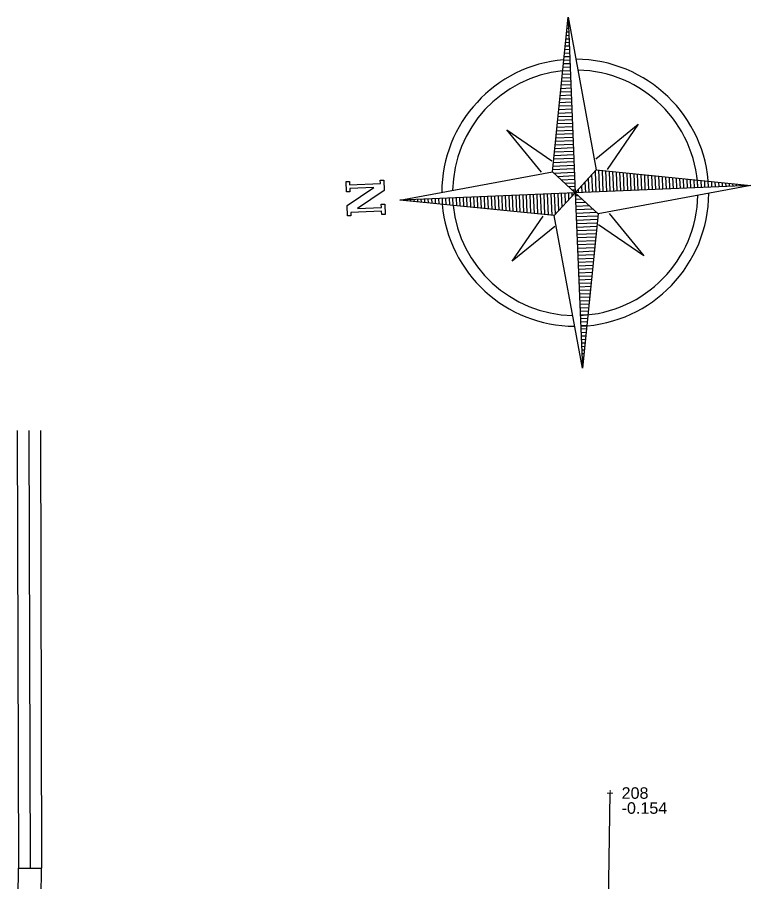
# Model space of a CAD drawing. Header units: millimetres. Extents: x 2622 to 2811, y 687 to 801.
# Drawn here: x 2669.39 to 2675.76, y 767.12 to 774.63 of the extents above; entities that cross this region are included whole.
import ezdxf

# ---------------------------------------------------------------- set-up
doc = ezdxf.new("R2010")
doc.units = ezdxf.units.MM
for name, color, linetype, lineweight in [('PT_TOPOG_CENTRO', 5, 'Continuous', 0), ('PT_TOPOG_NOME', 5, 'Continuous', 0), ('PT_TOPOG_QUOT', 10, 'Continuous', 0), ('PT_TOPOG_SIMB', 5, 'Continuous', 0)]:
    doc.layers.add(name, color=color, linetype=linetype, lineweight=lineweight)
doc.layers.add('Sottile', color=5, linetype='Continuous')
doc.styles.get("Standard").update_dxf_attribs({"font": 'arial.ttf'})

# ---------------------------------------------------------------- blocks, each defined once
blk = doc.blocks.new('*X1')
at = {"color": 0, "linetype": 'ByBlock'}
for p, q in [((-217.53, 160.4998), (-217.53, 160.5)), ((-217.52, 160.4984), (-217.52, 160.5)), ((-217.51, 160.497), (-217.51, 160.5)), ((-217.5, 160.4955), (-217.5, 160.5)), ((-217.49, 160.4941), (-217.49, 160.5)), ((-217.48, 160.4927), (-217.48, 160.5)), ((-217.47, 160.4913), (-217.47, 160.5)), ((-217.46, 160.4898), (-217.46, 160.5)), ((-217.45, 160.4884), (-217.45, 160.5)), ((-217.44, 160.487), (-217.44, 160.5)), ((-217.43, 160.4855), (-217.43, 160.5)), ((-217.42, 160.4841), (-217.42, 160.5)), ((-217.41, 160.4827), (-217.41, 160.5)), ((-217.4, 160.4812), (-217.4, 160.5)), ((-217.39, 160.4798), (-217.39, 160.5)), ((-217.38, 160.4784), (-217.38, 160.5)), ((-217.37, 160.477), (-217.37, 160.5)), ((-217.36, 160.4755), (-217.36, 160.5)), ((-217.35, 160.4741), (-217.35, 160.5)), ((-217.34, 160.4727), (-217.34, 160.5)), ((-217.33, 160.4712), (-217.33, 160.5)), ((-217.32, 160.4698), (-217.32, 160.5)), ((-217.31, 160.4684), (-217.31, 160.5)), ((-217.3, 160.467), (-217.3, 160.5)), ((-217.29, 160.4655), (-217.29, 160.5)), ((-217.28, 160.4641), (-217.28, 160.5)), ((-217.27, 160.4627), (-217.27, 160.5)), ((-217.26, 160.4613), (-217.26, 160.5)), ((-217.25, 160.4598), (-217.25, 160.5)), ((-217.24, 160.4584), (-217.24, 160.5)), ((-217.23, 160.457), (-217.23, 160.5)), ((-217.22, 160.4555), (-217.22, 160.5)), ((-217.21, 160.4541), (-217.21, 160.5)), ((-217.2, 160.4527), (-217.2, 160.5)), ((-217.19, 160.4512), (-217.19, 160.5)), ((-217.18, 160.4498), (-217.18, 160.5)), ((-217.17, 160.4484), (-217.17, 160.5)), ((-217.16, 160.447), (-217.16, 160.5)), ((-217.15, 160.4455), (-217.15, 160.5)), ((-217.14, 160.4441), (-217.14, 160.5)), ((-217.13, 160.4427), (-217.13, 160.5)), ((-217.12, 160.4412), (-217.12, 160.5)), ((-217.11, 160.4398), (-217.11, 160.5)), ((-217.1, 160.4384), (-217.1, 160.5)), ((-217.09, 160.4412), (-217.09, 160.5)), ((-217.08, 160.4512), (-217.08, 160.5)), ((-217.07, 160.4613), (-217.07, 160.5)), ((-217.06, 160.4712), (-217.06, 160.5)), ((-217.05, 160.4812), (-217.05, 160.5)), ((-217.04, 160.4913), (-217.04, 160.5))]:
    blk.add_line(p, q, dxfattribs=at)
blk = doc.blocks.new('TPD_Standard')
at = {"layer": 'PT_TOPOG_CENTRO', "linetype": 'Continuous'}
blk.add_point((0, 0), dxfattribs=at)
at = {"layer": 'PT_TOPOG_SIMB', "linetype": 'Continuous'}
for p, q in [((0.05, 0), (-0.05, 0)), ((0, 0.05), (0, -0.05))]:
    blk.add_line(p, q, dxfattribs=at)
at = {"layer": 'PT_TOPOG_NOME', "linetype": 'Continuous', "lineweight": 0}
blk.add_attdef('Nome', (0, 0), '', height=0.2, dxfattribs=at)
at = {"layer": 'PT_TOPOG_QUOT', "linetype": 'Continuous', "lineweight": 0}
blk.add_attdef('Quota', (0, 0), '', height=0.2, dxfattribs=at)

msp = doc.modelspace()

# ---------------------------------------------------------------- linework, layer by layer
at = {"linetype": 'ByBlock'}
for p, q in [((2674.037, 773.2908), (2674.1723, 774.631)), ((2674.1723, 774.631), (2674.4177, 773.3065)), ((2674.1723, 774.631), (2674.2352, 773.1083)), ((2673.6406, 773.6557), (2674.0331, 773.3859)), ((2673.9419, 773.2868), (2673.6406, 773.6557)), ((2674.4138, 773.4017), (2674.7826, 773.7029)), ((2674.7826, 773.7029), (2674.5129, 773.3104)), ((2672.7125, 773.0454), (2674.037, 773.2908)), ((2674.037, 773.2908), (2674.2352, 773.1083)), ((2674.2352, 773.1083), (2674.4177, 773.3065)), ((2674.4177, 773.3065), (2675.7579, 773.1712)), ((2675.7579, 773.1712), (2674.2352, 773.1083)), ((2675.7579, 773.1712), (2674.4334, 772.9258)), ((2674.2352, 773.1083), (2672.7125, 773.0454)), ((2674.0528, 772.9101), (2672.7125, 773.0454)), ((2674.0528, 772.9101), (2674.2352, 773.1083)), ((2674.2352, 773.1083), (2674.4334, 772.9258)), ((2674.2352, 773.1083), (2674.2982, 771.5856)), ((2673.6878, 772.5137), (2673.9576, 772.9062)), ((2674.2982, 771.5856), (2674.0528, 772.9101)), ((2674.4334, 772.9258), (2674.2982, 771.5856)), ((2674.5286, 772.9298), (2674.8298, 772.5609)), ((2674.8298, 772.5609), (2674.4374, 772.8307)), ((2674.0567, 772.8149), (2673.6878, 772.5137))]:
    msp.add_line(p, q, dxfattribs=at)
for p, q in [((2669.3927, 771.0453), (2669.4029, 767.2471)), ((2669.5926, 771.0459), (2669.6029, 767.2477)), ((2674.4712, 763.629), (2674.5376, 767.8993)), ((2669.3994, 766.9967), (2669.4029, 767.2488)), ((2669.4029, 767.2488), (2669.6029, 767.246)), ((2669.5994, 766.9939), (2669.6029, 767.246))]:
    msp.add_line(p, q)
msp.add_lwpolyline([(2672.2782, 773.1468), (2672.2794, 773.117), (2672.2497, 773.1158), (2672.246, 773.205), (2672.2757, 773.2062), (2672.277, 773.1765), (2672.5446, 773.1876), (2672.5434, 773.2173), (2672.5731, 773.2185), (2672.5768, 773.1293), (2672.345, 772.9708), (2672.5532, 772.9794), (2672.552, 773.0091), (2672.5817, 773.0104), (2672.5854, 772.9211), (2672.5557, 772.9199), (2672.5545, 772.9496), (2672.2868, 772.9386), (2672.288, 772.9088), (2672.2583, 772.9076), (2672.2546, 772.9968), (2672.4864, 773.1554), (2672.2782, 773.1468)], dxfattribs=at)
for radius, start, end in [(1.1588, 94.95632, 179.77809), (1.1588, 2.36721, 89.77809), (1.0649, 2.36721, 88.8208), (1.0649, 95.91361, 178.8208), (1.0649, 272.36721, 358.8208), (1.1588, 272.36721, 359.77809), (1.1588, 184.95632, 269.77809), (1.0649, 185.91361, 268.8208)]:
    msp.add_arc((2674.2352, 773.1083), radius, start, end, dxfattribs=at)
at = {"layer": 'Sottile'}
msp.add_line((2669.4926, 771.0456), (2669.5029, 767.2474), dxfattribs=at)

# ---------------------------------------------------------------- block references
at = {"linetype": 'ByBlock'}
for p, xscale, yscale, zscale, rotation in [((2212.7725, 91.957), 3.047993903999835, 3.047993903999835, 3.047993903999835, 272.3672050227773), ((1993.0839, 1234.571), 3.047993903999797, 3.047993903999797, 3.047993903999797, 182.367205022777), ((3355.3866, 311.6456), 3.047993903999799, 3.047993903999799, 3.047993903999799, 2.367205022776996), ((3135.6979, 1454.2596), 3.047993903999814, 3.047993903999814, 3.047993903999814, 92.36720502277741)]:
    msp.add_blockref('*X1', p, dxfattribs=dict(at, xscale=xscale, yscale=yscale, zscale=zscale, rotation=rotation))
at = {"layer": 'PT_TOPOG_CENTRO', "linetype": 'Continuous'}
ref = msp.add_blockref('TPD_Standard', (2674.5376, 767.8993), dxfattribs=dict(at, xscale=0.5, yscale=0.5, zscale=0.5))
ref.add_attrib('Nome', '208', (2674.6376, 767.8493), dxfattribs={"layer": 'PT_TOPOG_NOME', "linetype": 'Continuous', "lineweight": 0, "height": 0.1})
ref.add_attrib('Quota', '-0.154', (2674.6376, 767.7193), dxfattribs={"layer": 'PT_TOPOG_QUOT', "linetype": 'Continuous', "lineweight": 0, "height": 0.1})

doc.saveas('drawing.dxf')
